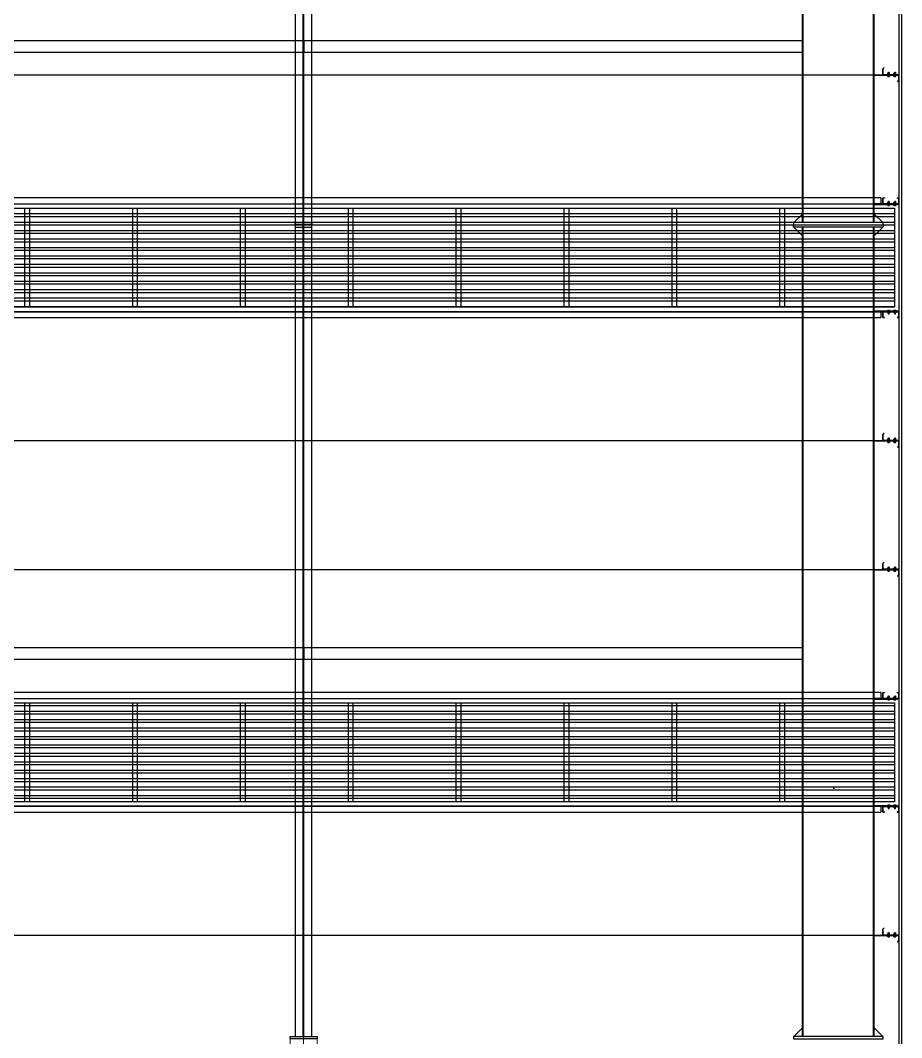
# Model space of a CAD drawing. Header units: inches. Extents: x 315041 to 662841, y -45540 to -35018.
# Drawn here: x 334693.2 to 334791.2, y -38502.9 to -38389.8 of the extents above; entities that cross this region are included whole.
import ezdxf

# ---------------------------------------------------------------- set-up
doc = ezdxf.new("R2010")
doc.units = ezdxf.units.IN
doc.header["$MEASUREMENT"] = 0
doc.linetypes.add('CENTER2', pattern=[28.575, 19.05, -3.175, 3.175, -3.175])
for name, color, linetype in [('1', 1, 'Continuous'), ('2', 2, 'Continuous'), ('251', 251, 'Continuous'), ('3', 3, 'Continuous'), ('4', 4, 'Continuous'), ('5', 5, 'Continuous'), ('6', 6, 'Continuous'), ('8', 8, 'Continuous'), ('9', 9, 'Continuous')]:
    doc.layers.add(name, color=color, linetype=linetype)

# ---------------------------------------------------------------- blocks, each defined once
blk = doc.blocks.new('A$C6A7930B6')
at = {"layer": '2'}
h = blk.add_hatch(dxfattribs=at)
h.set_pattern_fill('ANSI31', color=256, scale=0.125, angle=-90, style=0)
h.set_pattern_definition([(315, (3303.04439, 11524.56439), (0.011048543456, 0.011048543456), [])])
h.paths.add_polyline_path([(1.5, 1.185), (1.5, 0.619), (0.016, 0.619), (0.016, 0.124), (0.129, 0.011), (0.118, 0), (0, 0.118), (0, 0.635), (1.484, 0.635), (1.484, 1.179), (1.371, 1.292), (1.382, 1.303)])
at = {"layer": '251'}
h = blk.add_hatch(color=256, dxfattribs=at)
h.paths.add_polyline_path([(0.314, 0.668), (0.31, 0.668, 0.192582), (0.332, 0.676, 0.192582), (0.353, 0.668)])
h.paths.add_polyline_path([(0.397, 0.668, 0.192582), (0.418, 0.676, 0.192582), (0.44, 0.668)])
h = blk.add_hatch(color=256, dxfattribs=at)
h.paths.add_polyline_path([(0.314, 0.455), (0.31, 0.455, 0.192582), (0.332, 0.464, 0.192582), (0.353, 0.455)])
h.paths.add_polyline_path([(0.397, 0.455, 0.192582), (0.418, 0.464, 0.192582), (0.44, 0.455)])
h = blk.add_hatch(color=256, dxfattribs=at)
h.paths.add_polyline_path([(0.898, 0.668), (0.893, 0.668, 0.192582), (0.915, 0.676, 0.192582), (0.937, 0.668)])
h.paths.add_polyline_path([(0.98, 0.668, 0.192582), (1.002, 0.676, 0.192582), (1.023, 0.668)])
h = blk.add_hatch(color=256, dxfattribs=at)
h.paths.add_polyline_path([(0.898, 0.455), (0.893, 0.455, 0.192582), (0.915, 0.464, 0.192582), (0.937, 0.455)])
h.paths.add_polyline_path([(0.98, 0.455, 0.192582), (1.002, 0.464, 0.192582), (1.023, 0.455)])
at = {"layer": '9', "linetype": 'Continuous'}
h = blk.add_hatch(dxfattribs=at)
h.set_pattern_fill('ANSI31', color=250, scale=0.25, angle=-90, style=0)
h.set_pattern_definition([(315, (3302.900187, 11527.014995), (0.02209708691, 0.02209708691), [])])
h.paths.add_polyline_path([(2.292, 0.552), (2.292, 0.619), (0.125, 0.619), (0.125, 0.552)])
at = {"layer": '2'}
blk.add_lwpolyline([(1.5, 1.185), (1.5, 0.619), (0.016, 0.619), (0.016, 0.124), (0.129, 0.011), (0.118, 0), (0, 0.118), (0, 0.635), (1.484, 0.635), (1.484, 1.179), (1.371, 1.292), (1.382, 1.303)], close=True, dxfattribs=at)
at = {"layer": '5', "linetype": 'CENTER2', "ltscale": 0.2}
for p, q in [((0.375, 0.436), (0.375, 0.859)), ((0.958, 0.436), (0.958, 0.859))]:
    blk.add_line(p, q, dxfattribs=at)
at = {"layer": '6'}
blk.add_lwpolyline([(2.292, 0.552), (2.292, 0.619), (0.125, 0.619), (0.125, 0.552), (2.292, 0.552)], dxfattribs=at)
at = {"layer": '8'}
for p, q in [((0.288, 0.676), (0.288, 0.739)), ((0.288, 0.464), (0.288, 0.526)), ((0.44, 0.748), (0.31, 0.748)), ((0.44, 0.535), (0.31, 0.535)), ((0.436, 0.668), (0.314, 0.668)), ((0.436, 0.552), (0.314, 0.552)), ((0.436, 0.455), (0.314, 0.455)), ((0.335, 0.832), (0.325, 0.824)), ((0.325, 0.824), (0.335, 0.817)), ((0.335, 0.772), (0.325, 0.764)), ((0.325, 0.764), (0.325, 0.748)), ((0.325, 0.635), (0.325, 0.552)), ((0.332, 0.676), (0.332, 0.739)), ((0.332, 0.676), (0.332, 0.739)), ((0.332, 0.464), (0.332, 0.526)), ((0.332, 0.464), (0.332, 0.526)), ((0.415, 0.837), (0.335, 0.837)), ((0.335, 0.832), (0.335, 0.837)), ((0.335, 0.832), (0.375, 0.835)), ((0.35, 0.759), (0.415, 0.765)), ((0.425, 0.759), (0.35, 0.759)), ((0.375, 0.837), (0.375, 0.835)), ((0.375, 0.835), (0.375, 0.837)), ((0.415, 0.837), (0.42, 0.83)), ((0.42, 0.83), (0.415, 0.825)), ((0.415, 0.78), (0.425, 0.774)), ((0.425, 0.774), (0.415, 0.765)), ((0.415, 0.765), (0.425, 0.759)), ((0.418, 0.676), (0.418, 0.739)), ((0.418, 0.464), (0.418, 0.526)), ((0.425, 0.759), (0.425, 0.748)), ((0.425, 0.635), (0.425, 0.552)), ((0.462, 0.676), (0.462, 0.739)), ((0.462, 0.464), (0.462, 0.526)), ((0.872, 0.676), (0.872, 0.739)), ((0.872, 0.464), (0.872, 0.526)), ((1.023, 0.748), (0.893, 0.748)), ((1.023, 0.535), (0.893, 0.535)), ((1.019, 0.668), (0.898, 0.668)), ((1.019, 0.552), (0.898, 0.552)), ((1.019, 0.455), (0.898, 0.455)), ((0.918, 0.832), (0.908, 0.824)), ((0.908, 0.824), (0.918, 0.817)), ((0.918, 0.772), (0.908, 0.764)), ((0.908, 0.764), (0.908, 0.748)), ((0.908, 0.635), (0.908, 0.552)), ((0.915, 0.676), (0.915, 0.739)), ((0.915, 0.676), (0.915, 0.739)), ((0.915, 0.464), (0.915, 0.526)), ((0.915, 0.464), (0.915, 0.526)), ((0.998, 0.837), (0.918, 0.837)), ((0.918, 0.832), (0.918, 0.837)), ((0.918, 0.832), (0.958, 0.835)), ((0.933, 0.759), (0.998, 0.765)), ((1.008, 0.759), (0.933, 0.759)), ((0.958, 0.837), (0.958, 0.835)), ((0.958, 0.835), (0.958, 0.837)), ((0.998, 0.837), (1.003, 0.83)), ((1.003, 0.83), (0.998, 0.825)), ((0.998, 0.78), (1.008, 0.774)), ((1.008, 0.774), (0.998, 0.765)), ((0.998, 0.765), (1.008, 0.759)), ((1.002, 0.676), (1.002, 0.739)), ((1.002, 0.464), (1.002, 0.526)), ((1.008, 0.759), (1.008, 0.748)), ((1.008, 0.635), (1.008, 0.552)), ((1.045, 0.676), (1.045, 0.739)), ((1.045, 0.464), (1.045, 0.526))]:
    blk.add_line(p, q, dxfattribs=at)
for points in [[(0.275, 0.65), (0.275, 0.668), (0.475, 0.668), (0.475, 0.65)], [(0.275, 0.535), (0.275, 0.552), (0.475, 0.552), (0.475, 0.535)], [(0.335, 0.817), (0.325, 0.809), (0.335, 0.802), (0.415, 0.81), (0.425, 0.819), (0.415, 0.825)], [(0.335, 0.802), (0.325, 0.794), (0.335, 0.787), (0.415, 0.795), (0.425, 0.804), (0.415, 0.81)], [(0.335, 0.787), (0.325, 0.779), (0.335, 0.772), (0.415, 0.78), (0.425, 0.789), (0.415, 0.795)], [(0.859, 0.65), (0.859, 0.668), (1.058, 0.668), (1.058, 0.65)], [(0.859, 0.535), (0.859, 0.552), (1.058, 0.552), (1.058, 0.535)], [(0.918, 0.817), (0.908, 0.809), (0.918, 0.802), (0.998, 0.81), (1.008, 0.819), (0.998, 0.825)], [(0.918, 0.802), (0.908, 0.794), (0.918, 0.787), (0.998, 0.795), (1.008, 0.804), (0.998, 0.81)], [(0.918, 0.787), (0.908, 0.779), (0.918, 0.772), (0.998, 0.78), (1.008, 0.789), (0.998, 0.795)]]:
    blk.add_lwpolyline(points, close=True, dxfattribs=at)
for centre, start, end in [((0.31, 0.716), 46.39718, 133.60282), ((0.31, 0.699), 226.39718, 313.60282), ((0.31, 0.503), 46.39718, 133.60282), ((0.31, 0.486), 226.39718, 313.60282), ((0.353, 0.716), 90, 133.60282), ((0.353, 0.699), 226.39718, 270), ((0.353, 0.503), 90, 133.60282), ((0.353, 0.486), 226.39718, 270), ((0.397, 0.716), 46.39718, 90), ((0.397, 0.699), 270, 313.60282), ((0.397, 0.503), 46.39718, 90), ((0.397, 0.486), 270, 313.60282), ((0.44, 0.716), 46.39718, 133.60282), ((0.44, 0.699), 226.39718, 313.60282), ((0.44, 0.503), 46.39718, 133.60282), ((0.44, 0.486), 226.39718, 313.60282), ((0.893, 0.716), 46.39718, 133.60282), ((0.893, 0.699), 226.39718, 313.60282), ((0.893, 0.503), 46.39718, 133.60282), ((0.893, 0.486), 226.39718, 313.60282), ((0.937, 0.716), 90, 133.60282), ((0.937, 0.699), 226.39718, 270), ((0.937, 0.503), 90, 133.60282), ((0.937, 0.486), 226.39718, 270), ((0.98, 0.716), 46.39718, 90), ((0.98, 0.699), 270, 313.60282), ((0.98, 0.503), 46.39718, 90), ((0.98, 0.486), 270, 313.60282), ((1.023, 0.716), 46.39718, 133.60282), ((1.023, 0.699), 226.39718, 313.60282), ((1.023, 0.503), 46.39718, 133.60282), ((1.023, 0.486), 226.39718, 313.60282)]:
    blk.add_arc(centre, 0.0314, start, end, dxfattribs=at)
blk = doc.blocks.new('*U148')
at = {"layer": '251'}
h = blk.add_hatch(color=256, dxfattribs=at)
h.paths.add_polyline_path([(-0.053, -0.04), (-0.053, -0.043, -0.192582), (-0.048, -0.029, -0.192582), (-0.053, -0.014)])
h.paths.add_polyline_path([(-0.053, 0.014, -0.192582), (-0.048, 0.029, -0.192582), (-0.053, 0.043)])
h = blk.add_hatch(color=256, dxfattribs=at)
h.paths.add_polyline_path([(0.067, -0.04), (0.067, -0.043, -0.192582), (0.073, -0.029, -0.192582), (0.067, -0.014)])
h.paths.add_polyline_path([(0.067, 0.014, -0.192582), (0.073, 0.029, -0.192582), (0.067, 0.043)])
at = {"layer": '5', "linetype": 'CENTER2', "ltscale": 0.2}
blk.add_line((-0.077, 0), (0.206, 0), dxfattribs=at)
at = {"layer": '8'}
for p, q in [((-0.053, 0.04), (-0.053, -0.04)), ((-0.048, 0.058), (-0.006, 0.058)), ((-0.048, 0.029), (-0.006, 0.029)), ((0, 0.043), (0, -0.043)), ((0.056, 0.033), (0, 0.033)), ((0.056, -0.066), (0.056, 0.066)), ((0.056, 0.066), (0.067, 0.066)), ((0.067, -0.066), (0.067, 0.066)), ((0.067, 0.04), (0.067, -0.04)), ((0.073, 0.058), (0.115, 0.058)), ((0.073, 0.029), (0.115, 0.029)), ((0.12, 0.043), (0.12, -0.043)), ((0.128, 0.033), (0.12, 0.033)), ((0.132, 0.027), (0.128, 0.033)), ((0.128, 0.033), (0.128, -0.017)), ((0.128, -0.017), (0.132, 0.027)), ((0.138, 0.033), (0.132, 0.027)), ((0.142, 0.027), (0.138, 0.033)), ((0.175, 0.03), (0.172, 0.027)), ((0.18, 0.027), (0.175, 0.03)), ((0.177, -0.027), (0.178, 0)), ((0.18, 0), (0.178, 0)), ((0.178, 0), (0.18, 0)), ((0.18, 0.027), (0.18, -0.027)), ((-0.048, -0.029), (-0.006, -0.029)), ((-0.048, -0.029), (-0.006, -0.029)), ((-0.048, -0.058), (-0.006, -0.058)), ((0.056, -0.033), (0, -0.033)), ((0.056, -0.066), (0.067, -0.066)), ((0.073, -0.029), (0.115, -0.029)), ((0.073, -0.029), (0.115, -0.029)), ((0.073, -0.058), (0.115, -0.058)), ((0.131, -0.033), (0.12, -0.033)), ((0.137, -0.027), (0.131, -0.033)), ((0.171, -0.033), (0.167, -0.027)), ((0.177, -0.027), (0.171, -0.033)), ((0.177, -0.027), (0.18, -0.027))]:
    blk.add_line(p, q, dxfattribs=at)
for points in [[(0.147, -0.027), (0.141, -0.033), (0.137, -0.027), (0.142, 0.027), (0.148, 0.033), (0.152, 0.027)], [(0.157, -0.027), (0.151, -0.033), (0.147, -0.027), (0.152, 0.027), (0.158, 0.033), (0.162, 0.027)], [(0.167, -0.027), (0.161, -0.033), (0.157, -0.027), (0.162, 0.027), (0.168, 0.033), (0.172, 0.027)]]:
    blk.add_lwpolyline(points, close=True, dxfattribs=at)
for centre, start, end in [((-0.032, 0.043), 136.39718, 223.60282), ((-0.032, 0.014), 136.39718, 180), ((-0.021, 0.043), 316.39718, 43.60282), ((-0.021, 0.014), 0, 43.60282), ((0.088, 0.043), 136.39718, 223.60282), ((0.088, 0.014), 136.39718, 180), ((0.099, 0.043), 316.39718, 43.60282), ((0.099, 0.014), 0, 43.60282), ((-0.032, -0.014), 180, 223.60282), ((-0.032, -0.043), 136.39718, 223.60282), ((-0.021, -0.014), 316.39718, 0), ((-0.021, -0.043), 316.39718, 43.60282), ((0.088, -0.014), 180, 223.60282), ((0.088, -0.043), 136.39718, 223.60282), ((0.099, -0.014), 316.39718, 0), ((0.099, -0.043), 316.39718, 43.60282)]:
    blk.add_arc(centre, 0.0209, start, end, dxfattribs=at)
blk = doc.blocks.new('*U149')
at = {"layer": '251'}
h = blk.add_hatch(color=256, dxfattribs=at)
h.paths.add_polyline_path([(-0.053, -0.04), (-0.053, -0.043, -0.192582), (-0.048, -0.029, -0.192582), (-0.053, -0.014)])
h.paths.add_polyline_path([(-0.053, 0.014, -0.192582), (-0.048, 0.029, -0.192582), (-0.053, 0.043)])
h = blk.add_hatch(color=256, dxfattribs=at)
h.paths.add_polyline_path([(0.067, -0.04), (0.067, -0.043, -0.192582), (0.073, -0.029, -0.192582), (0.067, -0.014)])
h.paths.add_polyline_path([(0.067, 0.014, -0.192582), (0.073, 0.029, -0.192582), (0.067, 0.043)])
at = {"layer": '5', "linetype": 'CENTER2', "ltscale": 0.2}
blk.add_line((-0.077, 0), (0.206, 0), dxfattribs=at)
at = {"layer": '8'}
for p, q in [((-0.053, 0.04), (-0.053, -0.04)), ((-0.048, 0.058), (-0.006, 0.058)), ((-0.048, 0.029), (-0.006, 0.029)), ((0, 0.043), (0, -0.043)), ((0.056, 0.033), (0, 0.033)), ((0.056, -0.066), (0.056, 0.066)), ((0.056, 0.066), (0.067, 0.066)), ((0.067, -0.066), (0.067, 0.066)), ((0.067, 0.04), (0.067, -0.04)), ((0.073, 0.058), (0.115, 0.058)), ((0.073, 0.029), (0.115, 0.029)), ((0.12, 0.043), (0.12, -0.043)), ((0.128, 0.033), (0.12, 0.033)), ((0.132, 0.027), (0.128, 0.033)), ((0.128, 0.033), (0.128, -0.017)), ((0.128, -0.017), (0.132, 0.027)), ((0.138, 0.033), (0.132, 0.027)), ((0.142, 0.027), (0.138, 0.033)), ((0.175, 0.03), (0.172, 0.027)), ((0.18, 0.027), (0.175, 0.03)), ((0.177, -0.027), (0.178, 0)), ((0.18, 0), (0.178, 0)), ((0.178, 0), (0.18, 0)), ((0.18, 0.027), (0.18, -0.027)), ((-0.048, -0.029), (-0.006, -0.029)), ((-0.048, -0.029), (-0.006, -0.029)), ((-0.048, -0.058), (-0.006, -0.058)), ((0.056, -0.033), (0, -0.033)), ((0.056, -0.066), (0.067, -0.066)), ((0.073, -0.029), (0.115, -0.029)), ((0.073, -0.029), (0.115, -0.029)), ((0.073, -0.058), (0.115, -0.058)), ((0.131, -0.033), (0.12, -0.033)), ((0.137, -0.027), (0.131, -0.033)), ((0.171, -0.033), (0.167, -0.027)), ((0.177, -0.027), (0.171, -0.033)), ((0.177, -0.027), (0.18, -0.027))]:
    blk.add_line(p, q, dxfattribs=at)
for points in [[(0.147, -0.027), (0.141, -0.033), (0.137, -0.027), (0.142, 0.027), (0.148, 0.033), (0.152, 0.027)], [(0.157, -0.027), (0.151, -0.033), (0.147, -0.027), (0.152, 0.027), (0.158, 0.033), (0.162, 0.027)], [(0.167, -0.027), (0.161, -0.033), (0.157, -0.027), (0.162, 0.027), (0.168, 0.033), (0.172, 0.027)]]:
    blk.add_lwpolyline(points, close=True, dxfattribs=at)
for centre, start, end in [((-0.032, 0.043), 136.39718, 223.60282), ((-0.032, 0.014), 136.39718, 180), ((-0.021, 0.043), 316.39718, 43.60282), ((-0.021, 0.014), 0, 43.60282), ((0.088, 0.043), 136.39718, 223.60282), ((0.088, 0.014), 136.39718, 180), ((0.099, 0.043), 316.39718, 43.60282), ((0.099, 0.014), 0, 43.60282), ((-0.032, -0.014), 180, 223.60282), ((-0.032, -0.043), 136.39718, 223.60282), ((-0.021, -0.014), 316.39718, 0), ((-0.021, -0.043), 316.39718, 43.60282), ((0.088, -0.014), 180, 223.60282), ((0.088, -0.043), 136.39718, 223.60282), ((0.099, -0.014), 316.39718, 0), ((0.099, -0.043), 316.39718, 43.60282)]:
    blk.add_arc(centre, 0.0209, start, end, dxfattribs=at)
blk = doc.blocks.new('A$C174458B3')
at = {"layer": '2'}
blk.add_lwpolyline([(1.333, 0.017), (1.483, 0.017), (1.483, 0.525), (0.017, 0.525), (0.017, 0.017), (0.167, 0.017), (0.167, 0), (0, 0), (0, 0.542), (1.5, 0.542), (1.5, 0), (1.333, 0), (1.333, 0.017)], dxfattribs=at)
at = {"layer": '5'}
blk.add_lwpolyline([(2.292, 0.542), (2.292, 0.608), (0.125, 0.608), (0.125, 0.542), (2.292, 0.542)], dxfattribs=at)
at = {"layer": '251', "color": 147, "xscale": 1.5, "yscale": 1.5, "zscale": 1.5, "rotation": 270}
for name, p in [('*U149', (0.375, 0.608)), ('*U148', (0.958, 0.608))]:
    blk.add_blockref(name, p, dxfattribs=at)
blk = doc.blocks.new('224')
at = {"true_color": 0xc0a22a}
h = blk.add_hatch(dxfattribs=at)
h.set_pattern_fill('ANSI32', color=42, scale=2.5, angle=135, style=0)
h.set_pattern_definition([(180, (8862.3461, -1674.7128), (-2e-16, -0.9375), []), (180, (8862.0336, -1674.4003), (-2e-16, -0.9375), [])])
h.paths.add_polyline_path([(333447.45, -39016.55), (333711.45, -39016.55), (333711.45, -39027.55), (333447.45, -39027.55)])
at = {"color": 42, "true_color": 0xc0a22a}
for points in [[(333446.95, -39016.05), (333711.95, -39016.05), (333711.95, -39028.05), (333446.95, -39028.05)], [(333447.45, -39016.55), (333711.45, -39016.55), (333711.45, -39027.55), (333447.45, -39027.55)], [(333615.2, -39016.55), (333615.2, -39027.55), (333614.7, -39027.55), (333614.7, -39016.55)], [(333627.2, -39016.55), (333627.2, -39027.55), (333626.7, -39027.55), (333626.7, -39016.55)], [(333639.2, -39016.55), (333639.2, -39027.55), (333638.7, -39027.55), (333638.7, -39016.55)], [(333651.2, -39016.55), (333651.2, -39027.55), (333650.7, -39027.55), (333650.7, -39016.55)], [(333663.2, -39016.55), (333663.2, -39027.55), (333662.7, -39027.55), (333662.7, -39016.55)], [(333675.2, -39016.55), (333675.2, -39027.55), (333674.7, -39027.55), (333674.7, -39016.55)], [(333687.2, -39016.55), (333687.2, -39027.55), (333686.7, -39027.55), (333686.7, -39016.55)], [(333699.2, -39016.55), (333699.2, -39027.55), (333698.7, -39027.55), (333698.7, -39016.55)]]:
    blk.add_lwpolyline(points, close=True, dxfattribs=at)
at = {"layer": '1'}
for p, q in [((333448.85, -39016.05), (333710.05, -39016.05)), ((333448.85, -39028.05), (333710.05, -39028.05))]:
    blk.add_line(p, q, dxfattribs=at)
at = {"layer": '4'}
blk.add_lwpolyline([(333448.95, -39016.05), (333709.95, -39016.05)], dxfattribs=at)

msp = doc.modelspace()

# ---------------------------------------------------------------- linework, layer by layer
at = {"color": 8}
msp.add_lwpolyline([(334525.6419, -38300.1758), (334790.9427, -38300.1758), (334790.9427, -38561.1758), (334525.6419, -38561.1758)], close=True, dxfattribs=at)
at = {"layer": '1', "color": 9}
for p, q in [((334527.8419, -38410.1749), (334789.0427, -38410.1749)), ((334527.8419, -38422.1749), (334789.0427, -38422.1749)), ((334527.8419, -38465.1749), (334789.0427, -38465.1749)), ((334527.8419, -38477.1749), (334789.0427, -38477.1749))]:
    msp.add_line(p, q, dxfattribs=at)
at = {"layer": '2', "color": 9}
for p, q in [((334527.9419, -38395.8416), (334788.9427, -38395.8416)), ((334527.9419, -38436.5083), (334788.9427, -38436.5083)), ((334527.9419, -38450.8416), (334788.9427, -38450.8416)), ((334527.9419, -38491.5083), (334788.9427, -38491.5083))]:
    msp.add_line(p, q, dxfattribs=at)
at = {"layer": '3', "color": 9}
msp.add_lwpolyline([(334790.9427, -38561.1758), (334791.2427, -38561.1758), (334791.2427, -38300.1758), (334790.9427, -38300.1758)], close=True, dxfattribs=at)
at = {"layer": '4', "color": 9}
for p, q in [((334788.9427, -38409.5249), (334788.9427, -38410.1749)), ((334788.9427, -38422.1749), (334788.9427, -38422.8249)), ((334788.9427, -38464.5249), (334788.9427, -38465.1749)), ((334788.9427, -38477.1749), (334788.9427, -38477.8249))]:
    msp.add_line(p, q, dxfattribs=at)
for points in [[(334788.9427, -38409.5249), (334527.9419, -38409.5249)], [(334527.9419, -38410.1749), (334788.9427, -38410.1749)], [(334788.9427, -38422.1749), (334527.9419, -38422.1749)], [(334527.9419, -38422.8249), (334788.9427, -38422.8249)], [(334788.9427, -38464.5249), (334527.9419, -38464.5249)], [(334527.9419, -38465.1749), (334788.9427, -38465.1749)], [(334788.9427, -38477.1749), (334527.9419, -38477.1749)], [(334527.9419, -38477.8249), (334788.9427, -38477.8249)]]:
    msp.add_lwpolyline(points, dxfattribs=at)
at = {"layer": '8', "color": 9}
for p, q in [((334724.6623, -38502.7758), (334724.6623, -38300.1758)), ((334724.7223, -38502.7758), (334724.7223, -38300.1758)), ((334788.1127, -38412.2758), (334788.1127, -38330.5644)), ((334780.1927, -38412.2758), (334780.1927, -38333.2564)), ((334780.2727, -38412.2758), (334780.2727, -38333.2564)), ((334788.1927, -38412.2758), (334788.1927, -38334.0731)), ((334780.1927, -38411.3258), (334779.2427, -38412.2758)), ((334780.1927, -38411.3258), (334779.2427, -38412.2758)), ((334788.1927, -38411.3258), (334789.1427, -38412.2758)), ((334788.1927, -38411.3258), (334789.1427, -38412.2758)), ((334780.1927, -38413.7258), (334779.2427, -38412.7758)), ((334780.1927, -38413.7258), (334779.2427, -38412.7758)), ((334780.1927, -38502.7758), (334780.1927, -38412.7758)), ((334780.2727, -38502.7758), (334780.2727, -38412.7758)), ((334788.1127, -38502.7758), (334788.1127, -38412.7758)), ((334788.1927, -38502.7758), (334788.1927, -38412.7758)), ((334788.1927, -38413.7258), (334789.1427, -38412.7758)), ((334788.1927, -38413.7258), (334789.1427, -38412.7758)), ((334780.1927, -38501.8258), (334779.2427, -38502.7758)), ((334780.1927, -38501.8258), (334779.2427, -38502.7758)), ((334788.1927, -38501.8258), (334789.1427, -38502.7758)), ((334788.1927, -38501.8258), (334789.1427, -38502.7758))]:
    msp.add_line(p, q, dxfattribs=at)
at = {"layer": '8', "color": 9, "lineweight": 0, "ltscale": 10}
for p, q in [((334724.6923, -38595.1758), (334724.6923, -38300.1758)), ((334723.1923, -38593.2758), (334723.1923, -38502.7758)), ((334726.1923, -38593.2758), (334726.1923, -38502.7758))]:
    msp.add_line(p, q, dxfattribs=at)
at = {"layer": '8', "color": 9}
msp.add_lwpolyline([(334723.7623, -38326.7624), (334723.7623, -38502.7758), (334725.6223, -38502.7758), (334725.6223, -38326.9484)], dxfattribs=at)
for points in [[(334658.4923, -38393.3108), (334724.6523, -38393.3108), (334724.6523, -38392.0408), (334658.4923, -38392.0408)], [(334724.7323, -38393.3108), (334780.1927, -38393.3108), (334780.1927, -38392.0408), (334724.7323, -38392.0408)], [(334723.7623, -38412.2758), (334725.6223, -38412.2758), (334725.6223, -38412.5258), (334723.7623, -38412.5258)], [(334723.7623, -38412.7758), (334725.6223, -38412.7758), (334725.6223, -38412.5258), (334723.7623, -38412.5258)], [(334789.1927, -38412.2758), (334779.1927, -38412.2758), (334779.1927, -38412.5258), (334789.1927, -38412.5258)], [(334789.1927, -38412.2758), (334779.1927, -38412.2758), (334779.1927, -38412.5258), (334789.1927, -38412.5258)], [(334789.1927, -38412.7758), (334779.1927, -38412.7758), (334779.1927, -38412.5258), (334789.1927, -38412.5258)], [(334789.1927, -38412.7758), (334779.1927, -38412.7758), (334779.1927, -38412.5258), (334789.1927, -38412.5258)], [(334658.4923, -38460.8108), (334724.6523, -38460.8108), (334724.6523, -38459.5408), (334658.4923, -38459.5408)], [(334724.7323, -38460.8108), (334780.1927, -38460.8108), (334780.1927, -38459.5408), (334724.7323, -38459.5408)], [(334723.1923, -38502.7758), (334726.1923, -38502.7758), (334726.1923, -38503.0258), (334723.1923, -38503.0258)], [(334789.1927, -38502.7758), (334779.1927, -38502.7758), (334779.1927, -38503.0258), (334789.1927, -38503.0258)], [(334789.1927, -38502.7758), (334779.1927, -38502.7758), (334779.1927, -38503.0258), (334789.1927, -38503.0258)]]:
    msp.add_lwpolyline(points, close=True, dxfattribs=at)
msp.add_point((334783.6927, -38475.1758), dxfattribs=at)

# ---------------------------------------------------------------- block references
at = {"color": 9}
for p in [(1078.9893, 605.8751), (1078.9893, 550.8751)]:
    msp.add_blockref('224', p, dxfattribs=at)
at = {"layer": '2', "color": 9, "xscale": -1.19999999999709, "yscale": 1.199999999999818, "zscale": 1.2}
for name, p in [('A$C6A7930B6', (334790.9428, -38396.584)), ('A$C174458B3', (334790.9428, -38422.8249)), ('A$C6A7930B6', (334790.9428, -38437.2507)), ('A$C6A7930B6', (334790.9428, -38451.584)), ('A$C174458B3', (334790.9428, -38477.8249)), ('A$C6A7930B6', (334790.9428, -38492.2507))]:
    msp.add_blockref(name, p, dxfattribs=at)
at = {"layer": '2', "color": 9, "xscale": 1.19999999999709, "yscale": 1.199999999999818, "zscale": 1.2, "rotation": 180}
for p in [(334790.9428, -38409.5249), (334790.9428, -38464.5249)]:
    msp.add_blockref('A$C174458B3', p, dxfattribs=at)

doc.saveas('drawing.dxf')
